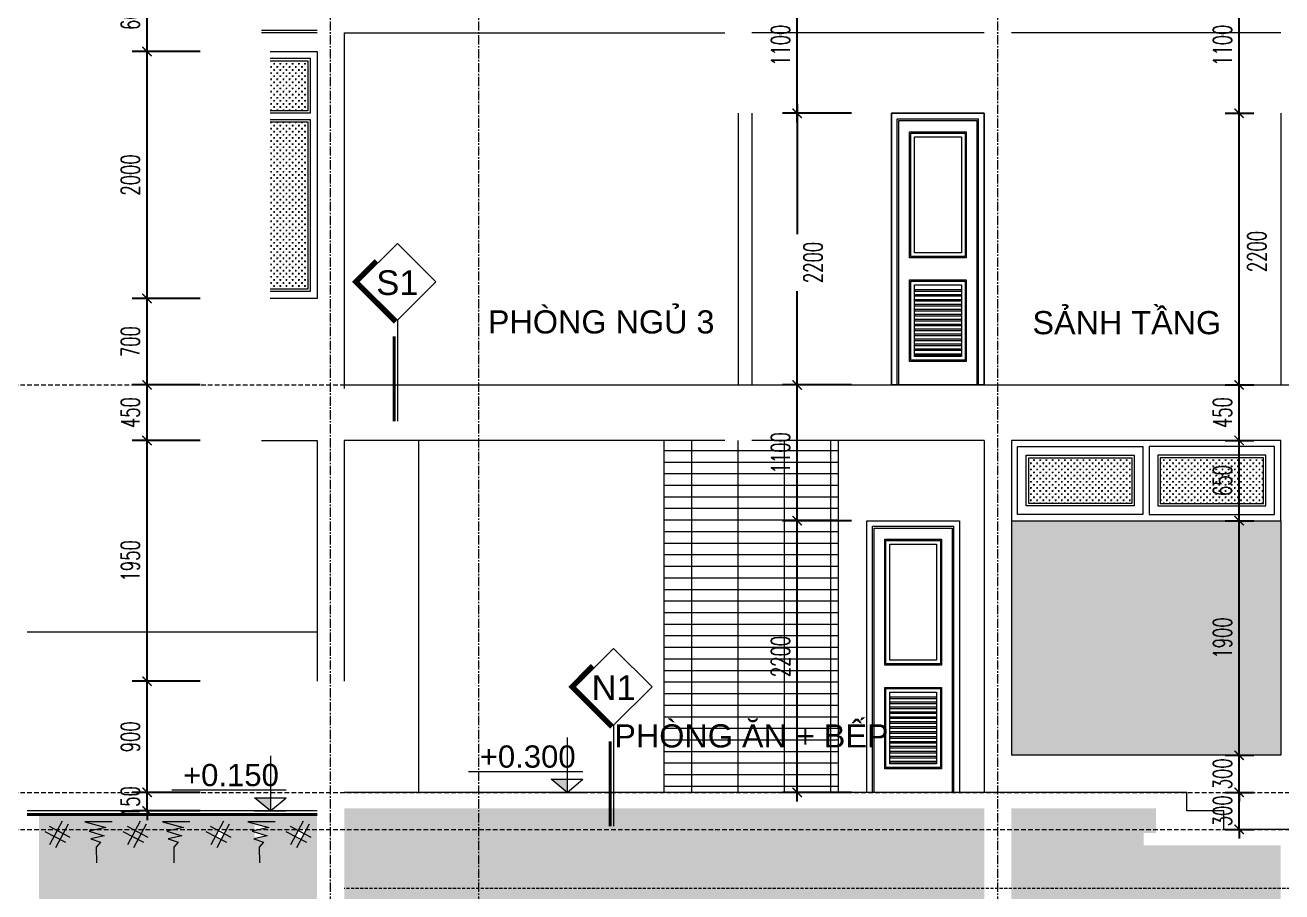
# Model space of a CAD drawing. Header units: millimetres. Extents: x -229618 to 2906, y -178063 to 96806.
# Drawn here: x -87119 to -76947, y -151611 to -144591 of the extents above; entities that cross this region are included whole.
import ezdxf
from ezdxf.enums import TextEntityAlignment as Align

# ---------------------------------------------------------------- set-up
doc = ezdxf.new("R2010")
doc.units = ezdxf.units.MM
doc.header["$LTSCALE"] = 200
doc.header["$MEASUREMENT"] = 0
doc.set_wipeout_variables(frame=1)
doc.header["$PDMODE"] = 3
doc.header["$PDSIZE"] = 50
doc.linetypes.add('CENTER2', pattern=[1.125, 0.75, -0.125, 0.125, -0.125])
doc.linetypes.add('DASHED2', pattern=[0.375, 0.25, -0.125])
doc.layers.get('0').update_dxf_attribs({"color": 95, "linetype": 'CONTINUOUS'})
doc.layers.get('DEFPOINTS').update_dxf_attribs({"linetype": 'CONTINUOUS'})
for name, color, linetype, lineweight in [('cat', 1, 'CONTINUOUS', 40), ('hatch', 250, 'CONTINUOUS', 5), ('nho', 252, 'CONTINUOUS', 15), ('thay', 7, 'CONTINUOUS', 18), ('tim', 18, 'CENTER2', 9)]:
    doc.layers.add(name, color=color, linetype=linetype, lineweight=lineweight)
doc.layers.add('DIM', color=251, linetype='CONTINUOUS')
doc.layers.add('TEXT', color=33, linetype='CONTINUOUS')
doc.styles.add('Aria H iso', font='Vharial_0.ttf')
doc.styles.add('Arial N  iso', font='vnarialn_0.ttf')
doc.styles.add('CHU HOA Day', font='Vharial_0.ttf')
doc.styles.add('Scale', font='vnsimli.shx', dxfattribs={"width": 0.65, "bigfont": 'bigfont.shx'})
doc.dimstyles.new('Scale', dxfattribs={"dimscale": 75, "dimtxt": 2, "dimasz": 1, "dimexe": 1.6, "dimexo": 0, "dimgap": 0.8, "dimtad": 1, "dimdec": 0, "dimzin": 0, "dimdsep": 46, "dimtxsty": 'Scale', "dimblk": 'ARCHTICK', "dimcen": 0.1, "dimdle": 1, "dimclrd": 256, "dimclre": 256, "dimclrt": 3, "dimadec": 0, "dimazin": 0, "dimtfac": 1, "dimtdec": 0, "dimtix": 1, "dimtmove": 2, "dimatfit": 3, "dimldrblk": 'ARCHTICK', "dimfxl": 0, "dimtolj": 1, "dimtzin": 0, "dimarcsym": 0})

# ---------------------------------------------------------------- blocks, each defined once
blk = doc.blocks.new('Dw')
for p, q in [((45, 0), (45, 2155)), ((705, 2155), (45, 2155)), ((705, 0), (705, 2155)), ((0, 0), (750, 0))]:
    blk.add_line(p, q)
for points in [[(750, 0), (750, 2200), (0, 2200), (0, 0)], [(690, 0), (690, 2140), (60, 2140), (60, 0)], [(145, 2050), (145, 1030), (605, 1030), (605, 2050), (145, 2050)], [(145, 850), (145, 190), (605, 190), (605, 850), (145, 850)]]:
    blk.add_lwpolyline(points)
for points in [[(155, 2040), (155, 1040), (595, 1040), (595, 2040)], [(185, 2010), (185, 1070), (565, 1070), (565, 2010)], [(155, 840), (155, 200), (595, 200), (595, 840)], [(185, 810), (185, 230), (565, 230), (565, 810)], [(185, 770), (565, 770), (565, 760), (185, 760)], [(185, 730), (565, 730), (565, 720), (185, 720)], [(185, 690), (565, 690), (565, 680), (185, 680)], [(185, 650), (565, 650), (565, 640), (185, 640)], [(185, 610), (565, 610), (565, 600), (185, 600)], [(185, 570), (565, 570), (565, 560), (185, 560)], [(185, 530), (565, 530), (565, 520), (185, 520)], [(185, 490), (565, 490), (565, 480), (185, 480)], [(185, 450), (565, 450), (565, 440), (185, 440)], [(185, 410), (565, 410), (565, 400), (185, 400)], [(185, 370), (565, 370), (565, 360), (185, 360)], [(185, 330), (565, 330), (565, 320), (185, 320)], [(185, 290), (565, 290), (565, 280), (185, 280)], [(185, 250), (565, 250), (565, 240), (185, 240)]]:
    blk.add_lwpolyline(points, close=True)
at = {"const_width": 7.5}
for points in [[(45, 1892), (45, 1962)], [(45, 1220), (45, 1290)], [(45, 178), (45, 248)]]:
    blk.add_lwpolyline(points, dxfattribs=at)
blk = doc.blocks.new('_ArchTick')
at = {"color": 0, "linetype": 'ByBlock', "const_width": 0.15}
blk.add_lwpolyline([(-0.5, -0.5), (0.5, 0.5)], dxfattribs=at)
blk = doc.blocks.new('*D186')
at = {"layer": 'DEFPOINTS', "color": 0, "linetype": 'Continuous'}
for p in [(-77406, -145305), (-77293, -145305), (-77406, -147505)]:
    blk.add_point(p, dxfattribs=at)
at = {"layer": 'DIM', "linetype": 'Continuous', "lineweight": -2}
for p, q in [((-77293, -147580), (-77293, -145230)), ((-77406, -145305), (-77173, -145305)), ((-77406, -147505), (-77173, -147505))]:
    blk.add_line(p, q, dxfattribs=at)
at = {"layer": 'DIM', "linetype": 'Continuous', "lineweight": -2, "xscale": 75, "yscale": 75, "zscale": 75}
for p, rotation in [((-77293, -145305), 90), ((-77293, -147505), 270)]:
    blk.add_blockref('_ArchTick', p, dxfattribs=dict(at, rotation=rotation))
at = {"layer": 'DIM', "color": 3, "linetype": 'Continuous', "insert": (-77149, -146425), "char_height": 150, "attachment_point": 5, "rotation": 90, "style": 'Scale'}
blk.add_mtext('\\A1;2200', dxfattribs=at)
blk = doc.blocks.new('*D187')
at = {"layer": 'DEFPOINTS', "color": 0, "linetype": 'Continuous'}
for p in [(-77406, -144205), (-77293, -144205), (-77406, -145305)]:
    blk.add_point(p, dxfattribs=at)
at = {"layer": 'DIM', "linetype": 'Continuous', "lineweight": -2}
for p, q in [((-77293, -145380), (-77293, -144130)), ((-77406, -144205), (-77173, -144205)), ((-77406, -145305), (-77173, -145305))]:
    blk.add_line(p, q, dxfattribs=at)
at = {"layer": 'DIM', "linetype": 'Continuous', "lineweight": -2, "xscale": 75, "yscale": 75, "zscale": 75}
for p, rotation in [((-77293, -144205), 90), ((-77293, -145305), 270)]:
    blk.add_blockref('_ArchTick', p, dxfattribs=dict(at, rotation=rotation))
at = {"layer": 'DIM', "color": 3, "linetype": 'Continuous', "insert": (-77428, -144755), "char_height": 150, "attachment_point": 5, "rotation": 90, "style": 'Scale'}
blk.add_mtext('\\A1;1100', dxfattribs=at)
blk = doc.blocks.new('*D188')
at = {"layer": 'DEFPOINTS', "color": 0, "linetype": 'Continuous'}
for p in [(-77406, -150805), (-77293, -150805), (-77406, -151105)]:
    blk.add_point(p, dxfattribs=at)
at = {"layer": 'DIM', "linetype": 'Continuous', "lineweight": -2}
for p, q in [((-77293, -150805), (-77293, -150730)), ((-77406, -150805), (-77173, -150805)), ((-77293, -151105), (-77293, -150805)), ((-77406, -151105), (-77173, -151105)), ((-77293, -151105), (-77293, -151180))]:
    blk.add_line(p, q, dxfattribs=at)
at = {"layer": 'DIM', "linetype": 'Continuous', "lineweight": -2, "xscale": 75, "yscale": 75, "zscale": 75}
for p, rotation in [((-77293, -150805), 270), ((-77293, -151105), 90)]:
    blk.add_blockref('_ArchTick', p, dxfattribs=dict(at, rotation=rotation))
at = {"layer": 'DIM', "color": 3, "linetype": 'Continuous', "insert": (-77428, -150955), "char_height": 150, "attachment_point": 5, "rotation": 90, "style": 'Scale'}
blk.add_mtext('\\A1;300', dxfattribs=at)
blk = doc.blocks.new('*D189')
at = {"layer": 'DEFPOINTS', "color": 0, "linetype": 'Continuous'}
for p in [(-77406, -150505), (-77293, -150505), (-77406, -150805)]:
    blk.add_point(p, dxfattribs=at)
at = {"layer": 'DIM', "linetype": 'Continuous', "lineweight": -2}
for p, q in [((-77293, -150505), (-77293, -150430)), ((-77406, -150505), (-77173, -150505)), ((-77293, -150805), (-77293, -150505)), ((-77406, -150805), (-77173, -150805)), ((-77293, -150805), (-77293, -150880))]:
    blk.add_line(p, q, dxfattribs=at)
at = {"layer": 'DIM', "linetype": 'Continuous', "lineweight": -2, "xscale": 75, "yscale": 75, "zscale": 75}
for p, rotation in [((-77293, -150505), 270), ((-77293, -150805), 90)]:
    blk.add_blockref('_ArchTick', p, dxfattribs=dict(at, rotation=rotation))
at = {"layer": 'DIM', "color": 3, "linetype": 'Continuous', "insert": (-77428, -150655), "char_height": 150, "attachment_point": 5, "rotation": 90, "style": 'Scale'}
blk.add_mtext('\\A1;300', dxfattribs=at)
blk = doc.blocks.new('*D190')
at = {"layer": 'DEFPOINTS', "color": 0, "linetype": 'Continuous'}
for p in [(-77406, -148605), (-77293, -148605), (-77406, -150505)]:
    blk.add_point(p, dxfattribs=at)
at = {"layer": 'DIM', "linetype": 'Continuous', "lineweight": -2}
for p, q in [((-77406, -148605), (-77173, -148605)), ((-77293, -150580), (-77293, -148530)), ((-77406, -150505), (-77173, -150505))]:
    blk.add_line(p, q, dxfattribs=at)
at = {"layer": 'DIM', "linetype": 'Continuous', "lineweight": -2, "xscale": 75, "yscale": 75, "zscale": 75}
for p, rotation in [((-77293, -148605), 90), ((-77293, -150505), 270)]:
    blk.add_blockref('_ArchTick', p, dxfattribs=dict(at, rotation=rotation))
at = {"layer": 'DIM', "color": 3, "linetype": 'Continuous', "insert": (-77428, -149555), "char_height": 150, "attachment_point": 5, "rotation": 90, "style": 'Scale'}
blk.add_mtext('\\A1;1900', dxfattribs=at)
blk = doc.blocks.new('*D191')
at = {"layer": 'DEFPOINTS', "color": 0, "linetype": 'Continuous'}
for p in [(-77406, -147955), (-77293, -147955), (-77406, -148605)]:
    blk.add_point(p, dxfattribs=at)
at = {"layer": 'DIM', "linetype": 'Continuous', "lineweight": -2}
for p, q in [((-77293, -148680), (-77293, -147880)), ((-77406, -147955), (-77173, -147955)), ((-77406, -148605), (-77173, -148605))]:
    blk.add_line(p, q, dxfattribs=at)
at = {"layer": 'DIM', "linetype": 'Continuous', "lineweight": -2, "xscale": 75, "yscale": 75, "zscale": 75}
for p, rotation in [((-77293, -147955), 90), ((-77293, -148605), 270)]:
    blk.add_blockref('_ArchTick', p, dxfattribs=dict(at, rotation=rotation))
at = {"layer": 'DIM', "color": 3, "linetype": 'Continuous', "insert": (-77428, -148280), "char_height": 150, "attachment_point": 5, "rotation": 90, "style": 'Scale'}
blk.add_mtext('\\A1;650', dxfattribs=at)
blk = doc.blocks.new('*D192')
at = {"layer": 'DEFPOINTS', "color": 0, "linetype": 'Continuous'}
for p in [(-77406, -147505), (-77293, -147505), (-77406, -147955)]:
    blk.add_point(p, dxfattribs=at)
at = {"layer": 'DIM', "linetype": 'Continuous', "lineweight": -2}
for p, q in [((-77293, -148030), (-77293, -147430)), ((-77406, -147505), (-77173, -147505)), ((-77406, -147955), (-77173, -147955))]:
    blk.add_line(p, q, dxfattribs=at)
at = {"layer": 'DIM', "linetype": 'Continuous', "lineweight": -2, "xscale": 75, "yscale": 75, "zscale": 75}
for p, rotation in [((-77293, -147505), 90), ((-77293, -147955), 270)]:
    blk.add_blockref('_ArchTick', p, dxfattribs=dict(at, rotation=rotation))
at = {"layer": 'DIM', "color": 3, "linetype": 'Continuous', "insert": (-77428, -147730), "char_height": 150, "attachment_point": 5, "rotation": 90, "style": 'Scale'}
blk.add_mtext('\\A1;450', dxfattribs=at)
blk = doc.blocks.new('*D193')
at = {"layer": 'DEFPOINTS', "color": 0, "linetype": 'Continuous'}
for p in [(-80870, -148605), (-80429, -148605), (-80429, -150805)]:
    blk.add_point(p, dxfattribs=at)
at = {"layer": 'DIM', "linetype": 'Continuous', "lineweight": -2}
for p, q in [((-80429, -148605), (-80990, -148605)), ((-80870, -150880), (-80870, -148530)), ((-80429, -150805), (-80990, -150805))]:
    blk.add_line(p, q, dxfattribs=at)
at = {"layer": 'DIM', "linetype": 'Continuous', "lineweight": -2, "xscale": 75, "yscale": 75, "zscale": 75}
for p, rotation in [((-80870, -148605), 90), ((-80870, -150805), 270)]:
    blk.add_blockref('_ArchTick', p, dxfattribs=dict(at, rotation=rotation))
at = {"layer": 'DIM', "color": 3, "linetype": 'Continuous', "insert": (-81005, -149705), "char_height": 150, "attachment_point": 5, "rotation": 90, "style": 'Scale'}
blk.add_mtext('\\A1;2200', dxfattribs=at)
blk = doc.blocks.new('*D194')
at = {"layer": 'DEFPOINTS', "color": 0, "linetype": 'Continuous'}
for p in [(-80870, -147505), (-80429, -147505), (-80429, -148605)]:
    blk.add_point(p, dxfattribs=at)
at = {"layer": 'DIM', "linetype": 'Continuous', "lineweight": -2}
for p, q in [((-80870, -148680), (-80870, -147430)), ((-80429, -147505), (-80990, -147505)), ((-80429, -148605), (-80990, -148605))]:
    blk.add_line(p, q, dxfattribs=at)
at = {"layer": 'DIM', "linetype": 'Continuous', "lineweight": -2, "xscale": 75, "yscale": 75, "zscale": 75}
for p, rotation in [((-80870, -147505), 90), ((-80870, -148605), 270)]:
    blk.add_blockref('_ArchTick', p, dxfattribs=dict(at, rotation=rotation))
at = {"layer": 'DIM', "color": 3, "linetype": 'Continuous', "insert": (-81005, -148055), "char_height": 150, "attachment_point": 5, "rotation": 90, "style": 'Scale'}
blk.add_mtext('\\A1;1100', dxfattribs=at)
blk = doc.blocks.new('*D195')
at = {"layer": 'DEFPOINTS', "color": 0, "linetype": 'Continuous'}
for p in [(-80870, -145305), (-80429, -145305), (-80429, -147505)]:
    blk.add_point(p, dxfattribs=at)
at = {"layer": 'DIM', "linetype": 'Continuous', "lineweight": -2}
for p, q in [((-80870, -145230), (-80870, -146283)), ((-80429, -145305), (-80990, -145305)), ((-80870, -147580), (-80870, -146746)), ((-80429, -147505), (-80990, -147505))]:
    blk.add_line(p, q, dxfattribs=at)
at = {"layer": 'DIM', "linetype": 'Continuous', "lineweight": -2, "xscale": 75, "yscale": 75, "zscale": 75}
for p, rotation in [((-80870, -145305), 90), ((-80870, -147505), 270)]:
    blk.add_blockref('_ArchTick', p, dxfattribs=dict(at, rotation=rotation))
at = {"layer": 'DIM', "color": 3, "linetype": 'Continuous', "insert": (-80742, -146514), "char_height": 150, "attachment_point": 5, "rotation": 90, "style": 'Scale'}
blk.add_mtext('\\A1;2200', dxfattribs=at)
blk = doc.blocks.new('*D196')
at = {"layer": 'DEFPOINTS', "color": 0, "linetype": 'Continuous'}
for p in [(-80870, -144205), (-80429, -144205), (-80429, -145305)]:
    blk.add_point(p, dxfattribs=at)
at = {"layer": 'DIM', "linetype": 'Continuous', "lineweight": -2}
for p, q in [((-80870, -145380), (-80870, -144130)), ((-80429, -144205), (-80990, -144205)), ((-80429, -145305), (-80990, -145305))]:
    blk.add_line(p, q, dxfattribs=at)
at = {"layer": 'DIM', "linetype": 'Continuous', "lineweight": -2, "xscale": 75, "yscale": 75, "zscale": 75}
for p, rotation in [((-80870, -144205), 90), ((-80870, -145305), 270)]:
    blk.add_blockref('_ArchTick', p, dxfattribs=dict(at, rotation=rotation))
at = {"layer": 'DIM', "color": 3, "linetype": 'Continuous', "insert": (-81005, -144755), "char_height": 150, "attachment_point": 5, "rotation": 90, "style": 'Scale'}
blk.add_mtext('\\A1;1100', dxfattribs=at)
blk = doc.blocks.new('*D198')
at = {"layer": 'DEFPOINTS', "color": 0, "linetype": 'Continuous'}
for p in [(-86132, -150805), (-85701, -150805), (-85701, -150955)]:
    blk.add_point(p, dxfattribs=at)
at = {"layer": 'DIM', "linetype": 'Continuous', "lineweight": -2}
for p, q in [((-86132, -150805), (-86132, -150730)), ((-85701, -150805), (-86252, -150805)), ((-86132, -150955), (-86132, -150805)), ((-85701, -150955), (-86252, -150955)), ((-86132, -150955), (-86132, -151030))]:
    blk.add_line(p, q, dxfattribs=at)
at = {"layer": 'DIM', "linetype": 'Continuous', "lineweight": -2, "xscale": 75, "yscale": 75, "zscale": 75}
for p, rotation in [((-86132, -150805), 270), ((-86132, -150955), 90)]:
    blk.add_blockref('_ArchTick', p, dxfattribs=dict(at, rotation=rotation))
at = {"layer": 'DIM', "color": 3, "linetype": 'Continuous', "insert": (-86267, -150880), "char_height": 150, "attachment_point": 5, "rotation": 90, "style": 'Scale'}
blk.add_mtext('\\A1;150', dxfattribs=at)
blk = doc.blocks.new('*D199')
at = {"layer": 'DEFPOINTS', "color": 0, "linetype": 'Continuous'}
for p in [(-86132, -149905), (-85701, -149905), (-85701, -150805)]:
    blk.add_point(p, dxfattribs=at)
at = {"layer": 'DIM', "linetype": 'Continuous', "lineweight": -2}
for p, q in [((-86132, -150880), (-86132, -149830)), ((-85701, -149905), (-86252, -149905)), ((-85701, -150805), (-86252, -150805))]:
    blk.add_line(p, q, dxfattribs=at)
at = {"layer": 'DIM', "linetype": 'Continuous', "lineweight": -2, "xscale": 75, "yscale": 75, "zscale": 75}
for p, rotation in [((-86132, -149905), 90), ((-86132, -150805), 270)]:
    blk.add_blockref('_ArchTick', p, dxfattribs=dict(at, rotation=rotation))
at = {"layer": 'DIM', "color": 3, "linetype": 'Continuous', "insert": (-86267, -150355), "char_height": 150, "attachment_point": 5, "rotation": 90, "style": 'Scale'}
blk.add_mtext('\\A1;900', dxfattribs=at)
blk = doc.blocks.new('*D200')
at = {"layer": 'DEFPOINTS', "color": 0, "linetype": 'Continuous'}
for p in [(-86132, -147505), (-85701, -147505), (-85701, -147955)]:
    blk.add_point(p, dxfattribs=at)
at = {"layer": 'DIM', "linetype": 'Continuous', "lineweight": -2}
for p, q in [((-86132, -148030), (-86132, -147430)), ((-85701, -147505), (-86252, -147505)), ((-85701, -147955), (-86252, -147955))]:
    blk.add_line(p, q, dxfattribs=at)
at = {"layer": 'DIM', "linetype": 'Continuous', "lineweight": -2, "xscale": 75, "yscale": 75, "zscale": 75}
for p, rotation in [((-86132, -147505), 90), ((-86132, -147955), 270)]:
    blk.add_blockref('_ArchTick', p, dxfattribs=dict(at, rotation=rotation))
at = {"layer": 'DIM', "color": 3, "linetype": 'Continuous', "insert": (-86267, -147730), "char_height": 150, "attachment_point": 5, "rotation": 90, "style": 'Scale'}
blk.add_mtext('\\A1;450', dxfattribs=at)
blk = doc.blocks.new('*D201')
at = {"layer": 'DEFPOINTS', "color": 0, "linetype": 'Continuous'}
for p in [(-86132, -146805), (-85701, -146805), (-85701, -147505)]:
    blk.add_point(p, dxfattribs=at)
at = {"layer": 'DIM', "linetype": 'Continuous', "lineweight": -2}
for p, q in [((-86132, -147580), (-86132, -146730)), ((-85701, -146805), (-86252, -146805)), ((-85701, -147505), (-86252, -147505))]:
    blk.add_line(p, q, dxfattribs=at)
at = {"layer": 'DIM', "linetype": 'Continuous', "lineweight": -2, "xscale": 75, "yscale": 75, "zscale": 75}
for p, rotation in [((-86132, -146805), 90), ((-86132, -147505), 270)]:
    blk.add_blockref('_ArchTick', p, dxfattribs=dict(at, rotation=rotation))
at = {"layer": 'DIM', "color": 3, "linetype": 'Continuous', "insert": (-86267, -147155), "char_height": 150, "attachment_point": 5, "rotation": 90, "style": 'Scale'}
blk.add_mtext('\\A1;700', dxfattribs=at)
blk = doc.blocks.new('*D202')
at = {"layer": 'DEFPOINTS', "color": 0, "linetype": 'Continuous'}
for p in [(-86132, -144805), (-85701, -144805), (-85701, -146805)]:
    blk.add_point(p, dxfattribs=at)
at = {"layer": 'DIM', "linetype": 'Continuous', "lineweight": -2}
for p, q in [((-86132, -146880), (-86132, -144730)), ((-85701, -144805), (-86252, -144805)), ((-85701, -146805), (-86252, -146805))]:
    blk.add_line(p, q, dxfattribs=at)
at = {"layer": 'DIM', "linetype": 'Continuous', "lineweight": -2, "xscale": 75, "yscale": 75, "zscale": 75}
for p, rotation in [((-86132, -144805), 90), ((-86132, -146805), 270)]:
    blk.add_blockref('_ArchTick', p, dxfattribs=dict(at, rotation=rotation))
at = {"layer": 'DIM', "color": 3, "linetype": 'Continuous', "insert": (-86267, -145805), "char_height": 150, "attachment_point": 5, "rotation": 90, "style": 'Scale'}
blk.add_mtext('\\A1;2000', dxfattribs=at)
blk = doc.blocks.new('*D203')
at = {"layer": 'DEFPOINTS', "color": 0, "linetype": 'Continuous'}
for p in [(-86132, -144205), (-85701, -144205), (-85701, -144805)]:
    blk.add_point(p, dxfattribs=at)
at = {"layer": 'DIM', "linetype": 'Continuous', "lineweight": -2}
for p, q in [((-86132, -144880), (-86132, -144130)), ((-85701, -144205), (-86252, -144205)), ((-85701, -144805), (-86252, -144805))]:
    blk.add_line(p, q, dxfattribs=at)
at = {"layer": 'DIM', "linetype": 'Continuous', "lineweight": -2, "xscale": 75, "yscale": 75, "zscale": 75}
for p, rotation in [((-86132, -144205), 90), ((-86132, -144805), 270)]:
    blk.add_blockref('_ArchTick', p, dxfattribs=dict(at, rotation=rotation))
at = {"layer": 'DIM', "color": 3, "linetype": 'Continuous', "insert": (-86267, -144505), "char_height": 150, "attachment_point": 5, "rotation": 90, "style": 'Scale'}
blk.add_mtext('\\A1;600', dxfattribs=at)
blk = doc.blocks.new('kyhieu1')
at = {"layer": 'cat', "ltscale": 600}
blk.add_line((27, -131), (27, -817), dxfattribs=at)
at = {"color": 15, "linetype": 'Continuous'}
blk.add_wipeout([(0, 0), (311, 311), (0, 622), (-311, 311)], dxfattribs=at).dxf.layer = 'thay'
at = {"linetype": 'Continuous'}
blk.add_wipeout([(0, 622), (-311, 311), (0, 0), (311, 311)], dxfattribs=at).dxf.layer = 'DIM'
at = {"layer": 'thay', "ltscale": 600}
blk.add_line((0, 0), (0, -817), dxfattribs=at)
at = {"layer": 'thay', "color": 15, "linetype": 'Continuous'}
blk.add_lwpolyline([(0, 0), (311, 311), (0, 622), (-311, 311)], close=True, dxfattribs=at)
at = {"layer": 'thay', "color": 1, "linetype": 'Continuous', "const_width": 40}
blk.add_lwpolyline([(14, -14), (339, 311), (170, 481)], dxfattribs=at)
at = {"layer": 'TEXT', "style": 'CHU HOA Day'}
blk.add_attdef('N1', text='', height=200, dxfattribs=at).set_placement((0, 304), align=Align.MIDDLE)
blk = doc.blocks.new('nendat')
at = {"layer": 'hatch', "linetype": 'Continuous'}
for p, q in [((7, 103), (109, -90)), ((-57, -30), (110, 58)), ((-41, 78), (60, -115)), ((-22, -70), (145, 17))]:
    blk.add_line(p, q, dxfattribs=at)
blk = doc.blocks.new('*D59')
at = {"layer": 'DEFPOINTS', "color": 0, "linetype": 'Continuous'}
for p in [(-86132, -147955), (-85701, -147955), (-85701, -149905)]:
    blk.add_point(p, dxfattribs=at)
at = {"layer": 'DIM', "linetype": 'Continuous', "lineweight": -2}
for p, q in [((-86132, -149980), (-86132, -147880)), ((-85701, -147955), (-86252, -147955)), ((-85701, -149905), (-86252, -149905))]:
    blk.add_line(p, q, dxfattribs=at)
at = {"layer": 'DIM', "linetype": 'Continuous', "lineweight": -2, "xscale": 75, "yscale": 75, "zscale": 75}
for p, rotation in [((-86132, -147955), 90), ((-86132, -149905), 270)]:
    blk.add_blockref('_ArchTick', p, dxfattribs=dict(at, rotation=rotation))
at = {"layer": 'DIM', "color": 3, "linetype": 'Continuous', "insert": (-86267, -148930), "char_height": 150, "attachment_point": 5, "rotation": 90, "style": 'Scale'}
blk.add_mtext('\\A1;1950', dxfattribs=at)
blk = doc.blocks.new('cao do')
at = {"layer": 'thay'}
for p, q in [((0, 445), (0, 0)), ((798, 170), (-128, 170)), ((0, 0), (-128, 106)), ((128, 106), (-128, 106)), ((0, 0), (128, 106))]:
    blk.add_line(p, q, dxfattribs=at)
at = {"layer": 'thay', "ltscale": 600}
blk.add_line((128, 0), (-128, 0), dxfattribs=at)
at = {"layer": 'thay', "color": 150, "ltscale": 600}
blk.add_solid([(0, 0), (0, 106), (128, 106)], dxfattribs=at)
at = {"layer": 'TEXT', "style": 'Arial N  iso'}
blk.add_attdef('%%P0.000', text='', height=200, dxfattribs=at).set_placement((70, 290), align=Align.MIDDLE_LEFT)

msp = doc.modelspace()

# ---------------------------------------------------------------- hatches: boundary and pattern name
at = {"layer": 'hatch', "linetype": 'Continuous'}
h = msp.add_hatch(dxfattribs=at)
h.set_pattern_fill('CROSS', color=256, scale=100, style=0)
h.set_pattern_definition([(180, (9678.314, -146729.865), (-25, 25), [12.5, -37.5]), (90, (9672.064, -146736.115), (25, 25), [12.5, -37.5])])
h.paths.add_polyline_path([(-84831.3, -145284.9), (-85136.3, -145284.9), (-85136.3, -144879.9), (-84831.3, -144879.9)])
h.paths.add_polyline_path([(-85136.3, -145374.9), (-84831.3, -145374.9), (-84831.3, -146729.9), (-85136.3, -146729.9)])
h = msp.add_hatch(dxfattribs=at)
h.set_pattern_fill('GRATE', color=256, scale=3000, style=0)
h.set_pattern_definition([(180, (-79847.28, 11807.71), (0, 93.75), []), (90, (-79847.28, 11807.7), (375, 2e-14), [])])
h.paths.add_polyline_path([(-80536.3, -147954.9), (-80536.3, -150804.9), (-81946.3, -150804.9), (-81946.3, -147954.9)])
h = msp.add_hatch(dxfattribs=at)
h.set_pattern_fill('CROSS', color=256, scale=100, style=0)
h.set_pattern_definition([(180, (-77096.33, -148464.865), (-25, 25), [12.5, -37.5]), (90, (-77102.58, -148471.115), (25, 25), [12.5, -37.5])])
h.paths.add_polyline_path([(-78161.3, -148094.9), (-78161.3, -148464.9), (-78996.3, -148464.9), (-78996.3, -148094.9)])
h.paths.add_polyline_path([(-77931.3, -148094.9), (-77931.3, -148464.9), (-77096.3, -148464.9), (-77096.3, -148094.9)])
h = msp.add_hatch(dxfattribs=at)
h.set_pattern_fill('AR-CONC,_O', color=256, scale=15)
h.set_pattern_definition([(130, (20897.65, -169248.17), (-107.58903, -9.41282), [11.25, -123.75]), (185, (20897.65, -169248.17), (20.8127, 112.82882), [9, -99]), (79.5486, (20888.68, -169248.95), (-86.77641, 103.41593), [9.56103, -105.17132]), (133.8158, (20897.65, -169218.17), (-160.08616, -24.82785), [16.875, -185.625]), (83.3644, (20884.3, -169220.24), (-140.1994, 146.11768), [14.34154, -157.75695]), (188.8158, (20897.65, -169218.17), (-140.1993, 146.1178), [13.5, -148.5]), (159, (20882.65, -169225.67), (-89.53606, -60.39283), [11.25, -123.75]), (214, (20882.65, -169225.67), (-36.4973, 108.77251), [9, -99]), (108.5486, (20875.19, -169230.7), (-126.03339, 48.37957), [9.56103, -105.17132]), (142.5, (20897.648, -169248.166), (-1.823978, 49.934078), [0, -97.8, 0, -100.5, 0, -99.375]), (172.5, (20897.65, -169248.166), (-39.46043, 59.161757), [0, -57.3, 0, -95.55, 0, -37.875]), (212.5, (20931.098, -169248.166), (-80.073365, -3.38323), [0, -37.5, 0, -117, 0, -155.25]), (222.5, (20946.1, -169248.166), (-87.477925, 15.015747), [0, -48.75, 0, -77.7, 0, -110.25])])
h.paths.add_polyline_path([(-79136.3, -148604.9), (-76956.3, -148604.9), (-76956.3, -150504.9), (-79136.3, -150504.9)])
h = msp.add_hatch(dxfattribs=at)
h.set_pattern_fill('AR-CONC', color=256, scale=50, style=0)
h.set_pattern_definition([(50, (-118834.6, -152492.57), (358.6301, -31.376), [37.5, -412.5]), (355, (-118834.6, -152492.57), (-69.3757, 376.096), [30, -330]), (100.4514, (-118804.7, -152495.2), (289.2547, 344.7198), [31.87, -350.571]), (46.1842, (-118834.6, -152392.57), (533.6205, -82.7595), [56.25, -618.75]), (96.6356, (-118790.1, -152399.47), (467.3314, 487.059), [47.805, -525.8565]), (351.1842, (-118834.6, -152392.57), (467.331, 487.0593), [45, -495]), (21, (-118784.6, -152417.57), (298.4535, -201.3094), [37.5, -412.5]), (326, (-118784.6, -152417.57), (121.6577, 362.575), [30, -330]), (71.4514, (-118759.72, -152434.35), (420.1113, 161.2652), [31.87, -350.571]), (37.5, (-118834.59, -152492.57), (6.07993, 166.44693), [0, -326, 0, -335, 0, -331.25]), (7.5, (-118834.6, -152492.57), (131.53477, 197.20586), [0, -191, 0, -318.5, 0, -126.25]), (327.5, (-118946.1, -152492.57), (266.91122, -11.27744), [0, -125, 0, -390, 0, -517.5]), (317.5, (-118996.1, -152492.57), (291.5931, 50.0525), [0, -162.5, 0, -259, 0, -367.5])])
h.paths.add_polyline_path([(-87006.3, -151104.9), (-85575.4, -151104.9), (-85555.7, -151115.2), (-85579.9, -151161.2), (-85531.8, -151186.5), (-85488.9, -151104.9), (-85261.2, -151104.9), (-85261.2, -151114.2), (-85280.4, -151118.5), (-85261.2, -151124.5), (-85261.2, -151180.5), (-85268.4, -151182.2), (-85261.2, -151184.5), (-85261.2, -151180.5), (-85159.5, -151156.2), (-85261.2, -151124.5), (-85261.2, -151114.2), (-85219.7, -151104.9), (-84929.8, -151104.9), (-84910.1, -151115.2), (-84934.3, -151161.2), (-84886.2, -151186.5), (-84843.3, -151104.9), (-84756.3, -151104.9), (-84756.3, -152274.9), (-87006.3, -152274.9)])
h.paths.add_polyline_path([(-87006.3, -150984.9), (-85288.7, -150984.9), (-85288.7, -151043.2), (-85315.8, -151043.2), (-85288.7, -151050.4), (-85288.7, -151104.9), (-87006.3, -151104.9), (-87006.3, -151084.9)])
h.paths.add_polyline_path([(-66098.9, -151761.2), (-66050.8, -151786.5), (-66026.6, -151740.4), (-66074.7, -151715.2)], flags=16)
h.paths.add_polyline_path([(-65181.6, -151786.5), (-65157.4, -151740.4), (-65205.5, -151715.2), (-65229.7, -151761.2)], flags=16)
h.paths.add_polyline_path([(-64396, -151786.5), (-64371.8, -151740.4), (-64419.9, -151715.2), (-64444.1, -151761.2)], flags=16)
h.paths.add_polyline_path([(-63595.3, -151786.5), (-63571.1, -151740.4), (-63619.2, -151715.2), (-63643.4, -151761.2)], flags=16)
h.paths.add_polyline_path([(-71336.3, -151584.9), (-67446.3, -151584.9), (-67446.3, -151684.9), (-67446.3, -152274.9), (-71336.3, -152274.9)])
h.paths.add_polyline_path([(-67929.4, -151740.4), (-67977.5, -151715.2), (-68001.7, -151761.2), (-67953.5, -151786.5)], flags=16)
h.paths.add_polyline_path([(-68846.7, -151715.2), (-68870.8, -151761.2), (-68822.7, -151786.5), (-68798.6, -151740.4)], flags=16)
h.paths.add_polyline_path([(-69608, -151715.2), (-69632.2, -151761.2), (-69584, -151786.5), (-69559.9, -151740.4)], flags=16)
h.paths.add_polyline_path([(-70393.6, -151715.2), (-70417.8, -151761.2), (-70369.6, -151786.5), (-70345.5, -151740.4)], flags=16)
h.paths.add_polyline_path([(-71179.5, -151715.2), (-71203.7, -151761.2), (-71155.6, -151786.5), (-71131.4, -151740.4)], flags=16)
h.paths.add_polyline_path([(-85261.2, -150984.9), (-84756.3, -150984.9), (-84756.3, -151104.9), (-85219.7, -151104.9), (-85145.9, -151088.3), (-85261.2, -151057.7)])
h.paths.add_polyline_path([(-85288.7, -150984.9), (-85261.2, -150984.9), (-85261.2, -151043.2), (-85288.7, -151043.2)])
h.paths.add_polyline_path([(-85288.7, -151043.2), (-85261.2, -151043.2), (-85261.2, -151057.7), (-85288.7, -151050.4)])
h.paths.add_polyline_path([(-85288.7, -151050.4), (-85261.2, -151057.7), (-85261.2, -151104.9), (-85288.7, -151104.9)])
h.paths.add_polyline_path([(-76736.3, -151584.9), (-71556.3, -151584.9), (-71556.3, -152274.9), (-76736.3, -152274.9)])
h.paths.add_polyline_path([(-79136.3, -151584.9), (-76956.3, -151584.9), (-76956.3, -152274.9), (-79136.3, -152274.9)])
h.paths.add_polyline_path([(-83446.3, -151584.9), (-79356.3, -151584.9), (-79356.3, -152274.9), (-83446.3, -152274.9)])
h.paths.add_polyline_path([(-84536.3, -151584.9), (-83446.3, -151584.9), (-83446.3, -152274.9), (-84536.3, -152274.9)])
h.paths.add_polyline_path([(-85891.6, -151033.4), (-85891.6, -150726.3), (-86116.6, -150726.3), (-86116.6, -151033.4)], flags=9)
h.paths.add_polyline_path([(-90757.5, -152274.9), (-87211.3, -152274.9), (-87211.3, -151584.9), (-90757.5, -151584.9)])
h.paths.add_polyline_path([(-63938.4, -152274.9), (-63938.4, -151634.9), (-67226.3, -151634.9), (-67226.3, -151697.1), (-67143.8, -151740.4), (-67167.9, -151786.5), (-67216.1, -151761.2), (-67226.3, -151780.8), (-67226.3, -152274.9)])
at = {"layer": 'nho', "linetype": 'Continuous'}
h = msp.add_hatch(dxfattribs=at)
h.set_pattern_fill('AR-SAND', color=256, scale=25, style=0)
h.set_pattern_definition([(142.5, (-71556.33, -151584.865), (1.57483, 48.1706), [0, -38, 0, -42.5, 0, -40.625]), (172.5, (-71556.33, -151584.865), (-44.24442, 70.55365), [0, -20.5, 0, -34.25, 0, -13.125]), (212.5, (-71525.58, -151584.865), (-77.85355, 0.14148), [0, -12.5, 0, -45, 0, -58.75]), (222.5, (-71525.58, -151584.865), (-75.15317, 21.9419), [0, -6.25, 0, -29.5, 0, -33.75])])
h.paths.add_polyline_path([(-76736.3, -151234.9), (-71556.3, -151234.9), (-71556.3, -151584.9), (-76736.3, -151584.9)])
h.paths.add_polyline_path([(-83446.3, -151104.9), (-79356.3, -151104.9), (-79356.3, -151584.9), (-83446.3, -151584.9)])
h.paths.add_polyline_path([(-79356.3, -150934.9), (-79356.3, -151104.9), (-83446.3, -151104.9), (-83446.3, -150934.9)])
h.paths.add_polyline_path([(-79136.3, -150934.9), (-77966.3, -150934.9), (-77966.3, -151104.9), (-79136.3, -151104.9)])
h.paths.add_polyline_path([(-84536.3, -150984.9), (-84536.3, -150934.9), (-83446.3, -150934.9), (-83446.3, -151104.9), (-84536.3, -151104.9)])
h.paths.add_polyline_path([(-84536.3, -151104.9), (-83446.3, -151104.9), (-83446.3, -151584.9), (-84536.3, -151584.9)])
h.paths.add_polyline_path([(-78066.3, -151234.9), (-76956.3, -151234.9), (-76956.3, -151584.9), (-79136.3, -151584.9), (-79136.3, -151104.9), (-77966.3, -151104.9), (-77966.3, -151134.9), (-78066.3, -151134.9)])

# ---------------------------------------------------------------- linework, layer by layer
at = {"layer": 'cat', "linetype": 'Continuous'}
msp.add_line((-84756.3, -150984.9), (-87101.3, -150984.9), dxfattribs=at)
at = {"layer": 'hatch', "color": 251, "linetype": 'DASHED2', "ltscale": 0.75}
for p, q in [((-90757.5, -147504.9), (-63981, -147504.9)), ((-90757.5, -150804.9), (-63981, -150804.9)), ((-90757.5, -151104.9), (-63938.4, -151104.9))]:
    msp.add_line(p, q, dxfattribs=at)
at = {"layer": 'hatch', "color": 251, "linetype": 'DASHED2', "ltscale": 0.5}
msp.add_line((-71556.3, -151584.9), (-84536.3, -151584.9), dxfattribs=at)
at = {"layer": 'hatch', "linetype": 'Continuous'}
for points in [[(-85136.3, -144879.9), (-84831.3, -144879.9), (-84831.3, -145284.9), (-85136.3, -145284.9)], [(-85136.3, -145374.9), (-84831.3, -145374.9), (-84831.3, -146729.9), (-85136.3, -146729.9)]]:
    msp.add_lwpolyline(points, dxfattribs=at)
for points in [[(-78161.3, -148094.9), (-78161.3, -148464.9), (-78996.3, -148464.9), (-78996.3, -148094.9)], [(-77931.3, -148094.9), (-77931.3, -148464.9), (-77096.3, -148464.9), (-77096.3, -148094.9)]]:
    msp.add_lwpolyline(points, close=True, dxfattribs=at)
at = {"layer": 'nho', "linetype": 'Continuous'}
for points in [[(-85136.3, -144859.9), (-84811.3, -144859.9), (-84811.3, -145304.9), (-85136.3, -145304.9)], [(-85136.3, -145354.9), (-84811.3, -145354.9), (-84811.3, -146749.9), (-85136.3, -146749.9)], [(-86413.8, -151043.2), (-86635, -151043.2), (-86465.1, -151088.3), (-86599.6, -151118.5), (-86478.7, -151156.2), (-86587.6, -151182.2), (-86507.5, -151207.7), (-86542.8, -151247.7), (-86541.8, -151374.7)], [(-85786.2, -151043.2), (-86007.5, -151043.2), (-85837.6, -151088.3), (-85972.1, -151118.5), (-85851.2, -151156.2), (-85960.1, -151182.2), (-85880, -151207.7), (-85915.3, -151247.7), (-85914.3, -151374.7)], [(-85094.6, -151043.2), (-85315.8, -151043.2), (-85145.9, -151088.3), (-85280.4, -151118.5), (-85159.5, -151156.2), (-85268.4, -151182.2), (-85188.3, -151207.7), (-85223.6, -151247.7), (-85222.6, -151374.7)]]:
    msp.add_lwpolyline(points, dxfattribs=at)
for points in [[(-78141.3, -148074.9), (-78141.3, -148484.9), (-79016.3, -148484.9), (-79016.3, -148074.9)], [(-77951.3, -148074.9), (-77951.3, -148484.9), (-77076.3, -148484.9), (-77076.3, -148074.9)]]:
    msp.add_lwpolyline(points, close=True, dxfattribs=at)
at = {"layer": 'thay', "linetype": 'Continuous'}
for p, q in [((-84756.3, -144634.9), (-85206.3, -144634.9)), ((-84756.3, -144654.9), (-85206.3, -144654.9)), ((-84536.3, -144654.9), (-84536.3, -147534.9)), ((-84536.3, -144654.9), (-81456.3, -144654.9)), ((-79356.3, -144654.9), (-81236.3, -144654.9)), ((-76956.3, -144654.9), (-79136.3, -144654.9)), ((-81346.3, -145304.9), (-81346.3, -147504.9)), ((-81236.3, -145304.9), (-81236.3, -147504.9)), ((-76956.3, -145304.9), (-76956.3, -147504.9)), ((-84536.3, -147504.9), (-70956.3, -147504.9)), ((-85206.3, -147954.9), (-84756.3, -147954.9)), ((-84756.3, -147954.9), (-84756.3, -149904.9)), ((-81456.3, -147954.9), (-84536.3, -147954.9)), ((-84536.3, -147954.9), (-84536.3, -149904.9)), ((-83936.3, -147954.9), (-83936.3, -150804.9)), ((-81946.3, -150804.9), (-81946.3, -147954.9)), ((-79356.3, -147954.9), (-81236.3, -147954.9)), ((-80536.3, -150804.9), (-80536.3, -147954.9)), ((-79356.3, -147954.9), (-79356.3, -150804.9)), ((-79136.3, -148604.9), (-79136.3, -150504.9)), ((-76956.3, -148604.9), (-76956.3, -150504.9)), ((-87101.3, -149504.9), (-84756.3, -149504.9)), ((-76956.3, -150504.9), (-79136.3, -150504.9)), ((-77716.3, -150804.9), (-84536.3, -150804.9)), ((-77716.3, -150804.9), (-77966.3, -150804.9)), ((-77716.3, -150954.9), (-77716.3, -150804.9)), ((-84756.3, -150954.9), (-87101.3, -150954.9)), ((-77416.3, -150954.9), (-77716.3, -150954.9)), ((-77416.3, -151104.9), (-77416.3, -150954.9)), ((-71556.3, -151104.9), (-77416.3, -151104.9))]:
    msp.add_line(p, q, dxfattribs=at)
for points in [[(-85136.3, -144804.9), (-84756.3, -144804.9), (-84756.3, -146804.9), (-85136.3, -146804.9)], [(-79136.3, -147954.9), (-79136.3, -148604.9), (-76956.3, -148604.9), (-76956.3, -147954.9), (-79136.3, -147954.9)]]:
    msp.add_lwpolyline(points, dxfattribs=at)
for points in [[(-79356.3, -145304.9), (-80106.3, -145304.9), (-80106.3, -147504.9), (-79356.3, -147504.9)], [(-78071.3, -148004.9), (-78071.3, -148554.9), (-79086.3, -148554.9), (-79086.3, -148004.9)], [(-78021.3, -148004.9), (-78021.3, -148554.9), (-77006.3, -148554.9), (-77006.3, -148004.9)], [(-80306.3, -148604.9), (-79556.3, -148604.9), (-79556.3, -150804.9), (-80306.3, -150804.9)]]:
    msp.add_lwpolyline(points, close=True, dxfattribs=at)
at = {"layer": 'tim', "ltscale": 0.5}
for p, q in [((-84646.3, -153410.8), (-84646.3, -139004.9)), ((-83446.3, -153410.8), (-83446.3, -139004.9)), ((-79246.3, -153410.8), (-79246.3, -139004.9))]:
    msp.add_line(p, q, dxfattribs=at)

# ---------------------------------------------------------------- block references
at = {"layer": 'hatch', "linetype": 'Continuous', "xscale": -1}
for name, p in [('Dw', (-79356.3, -147504.9)), ('Dw', (-79556.3, -150804.9)), ('nendat', (-86811.8, -151140.4)), ('nendat', (-86181.2, -151140.4)), ('nendat', (-85507.6, -151140.4)), ('nendat', (-84862, -151140.4))]:
    msp.add_blockref(name, p, dxfattribs=at)
at = {"layer": 'thay', "linetype": 'Continuous'}
ref = msp.add_blockref('cao do', (-85134.1, -150954.9), dxfattribs=dict(at, xscale=-1))
ref.add_attrib('%%P0.000', '+0.150', dxfattribs={"layer": 'TEXT', "height": 180, "style": 'Arial N  iso'}).set_placement((-85841.2, -150664.9), align=Align.MIDDLE_LEFT)

# ---------------------------------------------------------------- texts
at = {"layer": 'TEXT', "style": 'Aria H iso'}
for s, p in [('phßng ngñ 3', (-83373.3, -147088.5)), ('s¶nh tÇng', (-78965.8, -147094.6)), ('phßng ¨n + bÕp', (-82350.2, -150441.5))]:
    msp.add_text(s, height=187.5, dxfattribs=at).set_placement(p)

# ---------------------------------------------------------------- dimensions: what is measured, and where the dimension line sits
at = {"layer": 'DIM', "linetype": 'Continuous'}
for base, p1, p2, angle, picture, middle in [((-86131.6, -144204.9), (-85700.9, -144804.9), (-85700.9, -144204.9), 90, '*D203', (-86266.6, -144504.9)), ((-80870, -144204.9), (-80429.4, -145304.9), (-80429.4, -144204.9), 90, '*D196', (-81005, -144754.9)), ((-77292.7, -144204.9), (-77405.7, -145304.9), (-77405.7, -144204.9), 270, '*D187', (-77427.7, -144754.9)), ((-86131.6, -144804.9), (-85700.9, -146804.9), (-85700.9, -144804.9), 90, '*D202', (-86266.6, -145804.9)), ((-86131.6, -146804.9), (-85700.9, -147504.9), (-85700.9, -146804.9), 90, '*D201', (-86266.6, -147154.9)), ((-86131.6, -147504.9), (-85700.9, -147954.9), (-85700.9, -147504.9), 90, '*D200', (-86266.6, -147729.9)), ((-80870, -147504.9), (-80429.4, -148604.9), (-80429.4, -147504.9), 90, '*D194', (-81005, -148054.9)), ((-77292.7, -147504.9), (-77405.7, -147954.9), (-77405.7, -147504.9), 90, '*D192', (-77427.7, -147729.9)), ((-77292.7, -147954.9), (-77405.7, -148604.9), (-77405.7, -147954.9), 90, '*D191', (-77427.7, -148279.9)), ((-80870, -148604.9), (-80429.4, -150804.9), (-80429.4, -148604.9), 90, '*D193', (-81005, -149704.9)), ((-77292.7, -148604.9), (-77405.7, -150504.9), (-77405.7, -148604.9), 90, '*D190', (-77427.7, -149554.9)), ((-86131.6, -149904.9), (-85700.9, -150804.9), (-85700.9, -149904.9), 90, '*D199', (-86266.6, -150354.9)), ((-77292.7, -150504.9), (-77405.7, -150804.9), (-77405.7, -150504.9), 90, '*D189', (-77427.7, -150654.9)), ((-86131.6, -150804.9), (-85700.9, -150954.9), (-85700.9, -150804.9), 90, '*D198', (-86266.6, -150879.9)), ((-77292.7, -150804.9), (-77405.7, -151104.9), (-77405.7, -150804.9), 90, '*D188', (-77427.7, -150954.9))]:
    dim = msp.add_linear_dim(base=base, p1=p1, p2=p2, angle=angle, dimstyle='Scale', override={"dimfxl": 70}, dxfattribs=at)
    dim.commit()
    dim.dimension.update_dxf_attribs({"geometry": picture, "text_midpoint": middle})
for base, p1, p2, angle, picture, middle in [((-80870, -145304.9), (-80429.4, -147504.9), (-80429.4, -145304.9), 90, '*D195', (-80742.5, -146514.4)), ((-77292.7, -145304.9), (-77405.7, -147504.9), (-77405.7, -145304.9), 270, '*D186', (-77149.3, -146425.1))]:
    dim = msp.add_linear_dim(base=base, p1=p1, p2=p2, angle=angle, dimstyle='Scale', override={"dimfxl": 70}, dxfattribs=at)
    dim.commit()
    dim.dimension.update_dxf_attribs({"geometry": picture, "text_midpoint": middle, "dimtype": 160})
dim = msp.add_aligned_dim(p1=(-85700.9, -149904.9), p2=(-85700.9, -147954.9), distance=430.7, dimstyle='Scale', override={"dimfxl": 70}, dxfattribs=at)
dim.commit()
dim.dimension.update_dxf_attribs({"geometry": '*D59', "text_midpoint": (-86266.6, -148929.9)})

# ---------------------------------------------------------------- next in the draw order: block references
ref = msp.add_blockref('kyhieu1', (-84105.8, -146980.8), dxfattribs=dict(at, xscale=-1))
ref.add_attrib('N1', 's1', dxfattribs={"layer": 'TEXT', "height": 200, "style": 'CHU HOA Day'}).set_placement((-84105.8, -146676.7), align=Align.MIDDLE)
ref = msp.add_blockref('kyhieu1', (-82355.4, -150260.8), dxfattribs=dict(at, xscale=-1))
ref.add_attrib('N1', 'n1', dxfattribs={"layer": 'TEXT', "height": 200, "style": 'CHU HOA Day'}).set_placement((-82355.4, -149956.7), align=Align.MIDDLE)

# ---------------------------------------------------------------- next in the draw order: block references
at = {"layer": 'thay', "linetype": 'Continuous'}
ref = msp.add_blockref('cao do', (-82732.1, -150804.9), dxfattribs=dict(at, xscale=-1))
ref.add_attrib('%%P0.000', '+0.300', dxfattribs={"layer": 'TEXT', "height": 180, "style": 'Arial N  iso'}).set_placement((-83439.2, -150514.9), align=Align.MIDDLE_LEFT)

doc.saveas('drawing.dxf')
